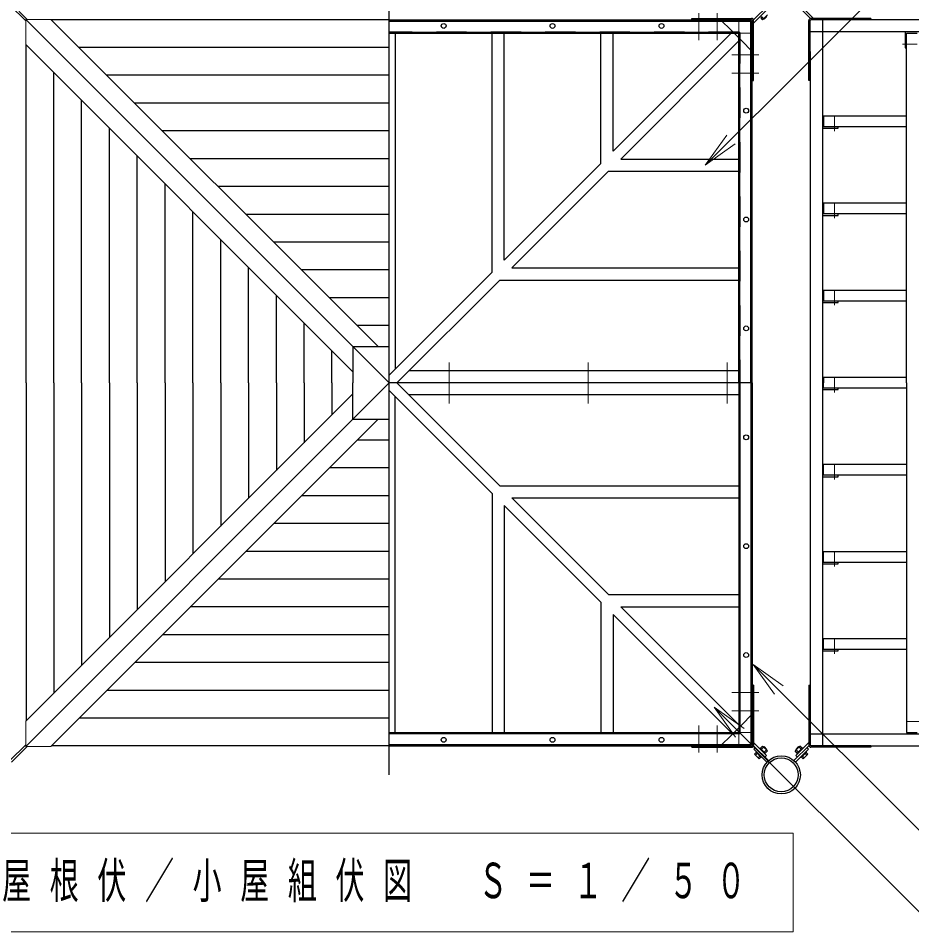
# Model space of a CAD drawing. Units: millimetres on the paper, scale 1:50. Extents: x -365 to 10, y -47 to 257.
# Drawn here: x -264 to -190.1, y 143.3 to 218.8 of the extents above; entities that cross this region are included whole.
import ezdxf

# ---------------------------------------------------------------- set-up
doc = ezdxf.new("R2010")
doc.units = ezdxf.units.MM
doc.linetypes.add('USER1', pattern=[4.5, 2.5, -2])
doc.linetypes.add('USER2', pattern=[6, 3, -1, 1, -1])
doc.layers.add('LY_1', color=7, linetype='Continuous', lineweight=25)
doc.styles.add('ＭＳ ゴシック', font='')
doc.styles.get('ＭＳ ゴシック').set_extended_font_data('MS Gothic')

msp = doc.modelspace()

# ---------------------------------------------------------------- linework, layer by layer
at = {"layer": 'LY_1'}
for p, q in [((-233.291, 156.314), (-233.291, 221.114)), ((-264.639, 219.935), (-263.338, 218.633)), ((-264.512, 220.062), (-263.21, 218.76)), ((-201.943, 219.934), (-203.171, 218.706)), ((-201.943, 219.934), (-203.171, 218.706)), ((-199.712, 220.062), (-198.483, 218.834)), ((-199.29, 219.894), (-198.229, 218.834)), ((-202.11, 219.513), (-203.171, 218.452)), ((-202.11, 219.513), (-203.171, 218.452)), ((-202.531, 219.001), (-202.311, 218.78)), ((-202.531, 219.001), (-202.311, 218.78)), ((-202.432, 218.732), (-202.036, 219.128)), ((-202.432, 218.732), (-202.036, 219.128)), ((-202.311, 218.78), (-202.084, 219.006)), ((-202.311, 218.78), (-202.084, 219.006)), ((-208.291, 218.834), (-203.351, 218.834)), ((-208.291, 218.714), (-208.291, 218.834)), ((-208.291, 218.714), (-208.291, 218.834)), ((-208.291, 218.834), (-203.351, 218.834)), ((-208.291, 218.714), (-203.351, 218.714)), ((-208.291, 218.714), (-203.351, 218.714)), ((-203.291, 213.714), (-203.291, 218.654)), ((-203.291, 213.714), (-203.291, 218.654)), ((-203.171, 213.714), (-203.171, 218.654)), ((-203.171, 213.714), (-203.171, 218.654)), ((-202.616, 218.916), (-202.432, 218.732)), ((-202.616, 218.916), (-202.432, 218.732)), ((-198.611, 213.714), (-198.611, 218.654)), ((-198.491, 213.714), (-198.491, 218.654)), ((-193.491, 218.834), (-198.431, 218.834)), ((-193.491, 218.714), (-198.431, 218.714)), ((-197.491, 218.714), (-197.491, 158.714)), ((-141.091, 218.714), (-195.891, 218.714)), ((-193.491, 218.834), (-193.491, 218.714)), ((-205.027, 217.614), (-214.791, 207.85)), ((-138.491, 217.714), (-198.491, 217.714)), ((-190.651, 217.714), (-190.651, 216.414)), ((-190.531, 217.614), (-189.651, 217.614)), ((-190.531, 188.714), (-190.531, 217.614)), ((-204.391, 216.977), (-214.154, 207.214)), ((-198.491, 216.114), (-198.491, 161.314)), ((-190.651, 216.414), (-190.531, 216.414)), ((-203.171, 213.714), (-203.291, 213.714)), ((-203.171, 213.714), (-203.291, 213.714)), ((-198.491, 213.714), (-198.611, 213.714)), ((-190.531, 210.754), (-197.391, 210.754)), ((-197.391, 210.754), (-197.391, 209.874)), ((-197.491, 209.754), (-196.191, 209.754)), ((-190.531, 209.874), (-197.391, 209.874)), ((-196.191, 209.754), (-196.191, 209.874)), ((-215.791, 206.85), (-223.791, 198.85)), ((-215.154, 206.214), (-223.154, 198.214)), ((-190.531, 203.554), (-197.391, 203.554)), ((-197.391, 203.554), (-197.391, 202.674)), ((-197.491, 202.554), (-196.191, 202.554)), ((-190.531, 202.674), (-197.391, 202.674)), ((-196.191, 202.554), (-196.191, 202.674)), ((-224.791, 197.85), (-233.291, 189.35)), ((-224.154, 197.214), (-232.654, 188.714)), ((-190.531, 196.354), (-197.391, 196.354)), ((-197.391, 196.354), (-197.391, 195.474)), ((-197.491, 195.354), (-196.191, 195.354)), ((-190.531, 195.474), (-197.391, 195.474)), ((-196.191, 195.354), (-196.191, 195.474)), ((-190.531, 189.154), (-197.391, 189.154)), ((-197.391, 189.154), (-197.391, 188.714)), ((-203.391, 188.714), (-233.291, 188.714)), ((-203.391, 188.714), (-233.291, 188.714)), ((-203.391, 188.714), (-233.291, 188.714)), ((-203.391, 188.714), (-233.291, 188.714)), ((-224.791, 179.577), (-233.291, 188.077)), ((-224.154, 180.214), (-232.654, 188.714)), ((-197.491, 188.154), (-196.191, 188.154)), ((-197.391, 188.274), (-197.391, 188.714)), ((-190.531, 188.274), (-197.391, 188.274)), ((-196.191, 188.154), (-196.191, 188.274)), ((-190.531, 188.714), (-190.531, 159.814)), ((-190.531, 181.954), (-197.391, 181.954)), ((-197.391, 181.074), (-197.391, 181.954)), ((-197.491, 180.954), (-196.191, 180.954)), ((-190.531, 181.074), (-197.391, 181.074)), ((-196.191, 180.954), (-196.191, 181.074)), ((-215.154, 171.214), (-223.154, 179.214)), ((-215.791, 170.577), (-223.791, 178.577)), ((-190.531, 174.754), (-197.391, 174.754)), ((-197.391, 173.874), (-197.391, 174.754)), ((-197.491, 173.754), (-196.191, 173.754)), ((-190.531, 173.874), (-197.391, 173.874)), ((-196.191, 173.754), (-196.191, 173.874)), ((-204.391, 160.45), (-214.154, 170.214)), ((-205.027, 159.814), (-214.791, 169.577)), ((-190.531, 167.554), (-197.391, 167.554)), ((-197.391, 166.674), (-197.391, 167.554)), ((-197.491, 166.554), (-196.191, 166.554)), ((-190.531, 166.674), (-197.391, 166.674)), ((-196.191, 166.554), (-196.191, 166.674)), ((-203.291, 163.714), (-203.291, 158.774)), ((-203.171, 163.714), (-203.291, 163.714)), ((-203.171, 163.714), (-203.291, 163.714)), ((-203.291, 163.714), (-203.291, 158.774)), ((-203.171, 163.714), (-203.171, 158.774)), ((-203.171, 163.714), (-203.171, 158.774)), ((-198.611, 163.714), (-198.491, 163.714)), ((-198.611, 163.714), (-198.611, 158.774)), ((-198.491, 163.714), (-198.491, 158.774)), ((-198.491, 159.714), (-138.491, 159.714)), ((-190.531, 159.814), (-189.651, 159.814)), ((-264.639, 157.493), (-263.338, 158.794)), ((-264.512, 157.365), (-263.21, 158.667)), ((-208.291, 158.714), (-203.351, 158.714)), ((-208.291, 158.714), (-208.291, 158.594)), ((-208.291, 158.714), (-208.291, 158.594)), ((-208.291, 158.714), (-203.351, 158.714)), ((-208.291, 158.594), (-203.351, 158.594)), ((-208.291, 158.594), (-203.351, 158.594)), ((-202.11, 157.915), (-203.171, 158.975)), ((-202.11, 157.915), (-203.171, 158.975)), ((-201.943, 157.493), (-203.171, 158.721)), ((-201.943, 157.493), (-203.171, 158.721)), ((-203.142, 158.438), (-203.015, 158.565)), ((-203.142, 158.438), (-203.015, 158.565)), ((-202.616, 158.511), (-202.432, 158.695)), ((-202.616, 158.511), (-202.432, 158.695)), ((-202.531, 158.427), (-202.311, 158.647)), ((-202.531, 158.426), (-202.311, 158.647)), ((-202.432, 158.695), (-202.036, 158.299)), ((-202.432, 158.695), (-202.036, 158.299)), ((-202.311, 158.647), (-202.084, 158.421)), ((-202.311, 158.647), (-202.084, 158.421)), ((-199.839, 157.493), (-198.611, 158.721)), ((-199.349, 158.695), (-199.745, 158.299)), ((-199.471, 158.647), (-199.697, 158.421)), ((-199.672, 157.915), (-198.611, 158.975)), ((-199.25, 158.426), (-199.471, 158.647)), ((-199.165, 158.511), (-199.349, 158.695)), ((-198.639, 158.438), (-198.767, 158.565)), ((-193.491, 158.714), (-198.431, 158.714)), ((-193.491, 158.594), (-198.431, 158.594)), ((-195.891, 158.714), (-141.091, 158.714)), ((-193.491, 158.714), (-193.491, 158.594)), ((-202.07, 157.365), (-203.142, 158.438)), ((-202.07, 157.365), (-203.142, 158.438)), ((-202.961, 158.166), (-203.103, 158.025)), ((-202.961, 158.166), (-203.103, 158.025)), ((-203.103, 158.025), (-202.707, 157.629)), ((-203.103, 158.025), (-202.707, 157.629)), ((-202.876, 158.081), (-203.018, 157.94)), ((-202.876, 158.081), (-203.018, 157.94)), ((-202.93, 158.226), (-202.975, 158.18)), ((-202.93, 158.226), (-202.975, 158.18)), ((-202.975, 158.18), (-202.551, 157.756)), ((-202.975, 158.18), (-202.551, 157.756)), ((-202.65, 157.855), (-202.792, 157.714)), ((-202.65, 157.855), (-202.792, 157.714)), ((-202.676, 158.48), (-202.63, 158.526)), ((-202.676, 158.48), (-202.63, 158.525)), ((-202.63, 158.526), (-202.206, 158.101)), ((-202.63, 158.525), (-202.206, 158.101)), ((-202.506, 157.801), (-202.551, 157.756)), ((-202.506, 157.801), (-202.551, 157.756)), ((-202.305, 158.2), (-202.084, 158.421)), ((-202.305, 158.2), (-202.084, 158.421)), ((-202.251, 158.056), (-202.206, 158.101)), ((-202.251, 158.056), (-202.206, 158.101)), ((-202.237, 157.787), (-202.11, 157.915)), ((-202.237, 157.787), (-202.11, 157.915)), ((-202.22, 158.115), (-202.036, 158.299)), ((-202.22, 158.115), (-202.036, 158.299)), ((-199.561, 158.115), (-199.745, 158.299)), ((-199.712, 157.365), (-198.639, 158.438)), ((-199.476, 158.2), (-199.697, 158.421)), ((-199.544, 157.787), (-199.672, 157.915)), ((-199.151, 158.525), (-199.575, 158.101)), ((-199.53, 158.056), (-199.575, 158.101)), ((-199.276, 157.801), (-199.23, 157.756)), ((-198.806, 158.18), (-199.23, 157.756)), ((-199.106, 158.48), (-199.151, 158.525)), ((-199.131, 157.855), (-198.99, 157.714)), ((-198.679, 158.025), (-199.075, 157.629)), ((-198.905, 158.081), (-198.764, 157.94)), ((-198.851, 158.226), (-198.806, 158.18)), ((-198.82, 158.166), (-198.679, 158.025)), ((-202.565, 157.77), (-202.707, 157.629)), ((-202.565, 157.77), (-202.707, 157.629)), ((-199.216, 157.77), (-199.075, 157.629))]:
    msp.add_line(p, q, dxfattribs=at)
at = {"layer": 'LY_1', "linetype": 'USER2', "lineweight": 13}
for p, q in [((-207.691, 219.268), (-207.691, 217.029)), ((-206.191, 219.268), (-206.191, 217.029)), ((-189.651, 216.714), (-190.877, 216.714)), ((-202.736, 215.814), (-204.975, 215.814)), ((-202.736, 214.314), (-204.975, 214.314)), ((-196.491, 210.754), (-196.491, 209.527)), ((-196.491, 203.554), (-196.491, 202.327)), ((-196.491, 196.354), (-196.491, 195.127)), ((-228.338, 188.714), (-228.338, 190.408)), ((-228.338, 188.714), (-228.338, 190.408)), ((-216.844, 188.714), (-216.844, 190.408)), ((-216.844, 188.714), (-216.844, 190.408)), ((-205.35, 188.714), (-205.35, 190.408)), ((-205.35, 188.714), (-205.35, 190.408)), ((-196.491, 189.154), (-196.491, 187.927)), ((-228.338, 188.714), (-228.338, 187.019)), ((-228.338, 188.714), (-228.338, 187.019)), ((-216.844, 188.714), (-216.844, 187.019)), ((-216.844, 188.714), (-216.844, 187.019)), ((-205.35, 188.714), (-205.35, 187.019)), ((-205.35, 188.714), (-205.35, 187.019)), ((-196.491, 181.954), (-196.491, 180.727)), ((-196.491, 174.754), (-196.491, 173.527)), ((-196.491, 167.554), (-196.491, 166.327)), ((-202.736, 163.114), (-204.975, 163.114)), ((-202.736, 161.614), (-204.975, 161.614)), ((-207.691, 158.159), (-207.691, 160.398)), ((-206.191, 158.159), (-206.191, 160.398)), ((-190.531, 160.714), (-189.305, 160.714))]:
    msp.add_line(p, q, dxfattribs=at)
at = {"layer": 'LY_1', "color": 131, "lineweight": 13}
for p, q in [((-263.338, 216.674), (-263.338, 218.76)), ((-263.338, 216.674), (-263.338, 218.76)), ((-261.252, 218.76), (-263.338, 218.76)), ((-263.338, 160.753), (-263.338, 158.667)), ((-261.252, 158.667), (-263.338, 158.667)), ((-261.252, 158.667), (-263.338, 158.667))]:
    msp.add_line(p, q, dxfattribs=at)
at = {"layer": 'LY_1', "color": 131}
for p, q in [((-236.291, 191.714), (-263.338, 218.76)), ((-236.291, 191.714), (-263.338, 218.76)), ((-236.291, 191.714), (-263.338, 218.76)), ((-234.205, 191.714), (-261.252, 218.76)), ((-232.791, 217.614), (-232.791, 189.85)), ((-224.791, 197.85), (-224.791, 217.614)), ((-223.791, 198.85), (-223.791, 217.614)), ((-215.791, 206.85), (-215.791, 217.614)), ((-214.791, 207.85), (-214.791, 217.614)), ((-236.291, 189.628), (-263.338, 216.674)), ((-236.291, 189.628), (-263.338, 216.674)), ((-214.154, 207.214), (-204.391, 207.214)), ((-215.154, 206.214), (-204.391, 206.214)), ((-223.154, 198.214), (-204.391, 198.214)), ((-224.154, 197.214), (-204.391, 197.214)), ((-236.291, 187.8), (-263.338, 160.753)), ((-232.791, 159.814), (-232.791, 187.577)), ((-236.291, 185.714), (-263.338, 158.667)), ((-236.291, 185.714), (-263.338, 158.667)), ((-236.291, 185.714), (-263.338, 158.667)), ((-234.205, 185.714), (-261.252, 158.667)), ((-234.205, 185.714), (-261.252, 158.667)), ((-224.154, 180.214), (-204.391, 180.214)), ((-224.791, 179.577), (-224.791, 159.814)), ((-223.154, 179.214), (-204.391, 179.214)), ((-223.791, 178.577), (-223.791, 159.814)), ((-215.154, 171.214), (-204.391, 171.214)), ((-215.791, 170.577), (-215.791, 159.814)), ((-214.154, 170.214), (-204.391, 170.214)), ((-214.791, 169.577), (-214.791, 159.814))]:
    msp.add_line(p, q, dxfattribs=at)
at = {"layer": 'LY_1', "color": 4}
for p, q in [((-233.291, 218.714), (-261.205, 218.714)), ((-233.291, 218.714), (-204.391, 218.714)), ((-204.391, 218.714), (-204.391, 218.614)), ((-203.291, 217.614), (-203.391, 217.614)), ((-203.291, 188.714), (-203.291, 217.614)), ((-263.291, 188.714), (-263.291, 216.628)), ((-263.291, 188.714), (-263.291, 216.628)), ((-263.291, 188.714), (-263.291, 160.8)), ((-203.291, 188.714), (-203.291, 159.814)), ((-203.291, 159.814), (-203.391, 159.814)), ((-233.291, 158.714), (-261.205, 158.714)), ((-233.291, 158.714), (-261.205, 158.714)), ((-233.291, 158.714), (-204.391, 158.714)), ((-204.391, 158.714), (-204.391, 158.814))]:
    msp.add_line(p, q, dxfattribs=at)
at = {"layer": 'LY_1', "color": 40}
for p, q in [((-233.291, 218.614), (-203.391, 218.614)), ((-203.391, 188.714), (-203.391, 218.614)), ((-233.291, 217.694), (-204.311, 217.694)), ((-233.291, 217.614), (-204.391, 217.614)), ((-204.391, 188.714), (-204.391, 217.614)), ((-204.311, 188.714), (-204.311, 217.694)), ((-204.391, 188.714), (-204.391, 159.814)), ((-204.311, 188.714), (-204.311, 159.734)), ((-203.391, 188.714), (-203.391, 158.814)), ((-233.291, 159.814), (-204.391, 159.814)), ((-233.291, 159.734), (-204.311, 159.734)), ((-233.291, 158.814), (-203.391, 158.814))]:
    msp.add_line(p, q, dxfattribs=at)
at = {"layer": 'LY_1', "color": 2}
for p, q in [((-208.291, 218.834), (-208.291, 218.714)), ((-208.291, 218.834), (-203.351, 218.834)), ((-208.291, 218.714), (-203.291, 218.714)), ((-203.291, 213.714), (-203.291, 218.714)), ((-203.171, 213.714), (-203.171, 218.654)), ((-204.291, 217.114), (-204.891, 217.714)), ((-203.291, 213.714), (-203.171, 213.714)), ((-233.291, 188.714), (-236.291, 191.714)), ((-236.291, 191.714), (-236.291, 188.714)), ((-233.291, 188.714), (-236.291, 191.714)), ((-236.291, 191.714), (-236.291, 188.714)), ((-233.291, 188.714), (-236.291, 191.714)), ((-236.291, 191.714), (-233.291, 191.714)), ((-233.291, 188.714), (-236.291, 185.714)), ((-233.291, 188.714), (-236.291, 185.714)), ((-236.291, 185.714), (-236.291, 188.714)), ((-233.291, 188.714), (-236.291, 185.714)), ((-236.291, 185.714), (-233.291, 185.714)), ((-236.291, 185.714), (-233.291, 185.714)), ((-203.291, 163.714), (-203.171, 163.714)), ((-203.291, 163.714), (-203.291, 158.714)), ((-203.171, 163.714), (-203.171, 158.774)), ((-204.291, 160.314), (-204.891, 159.714)), ((-208.291, 158.594), (-208.291, 158.714)), ((-208.291, 158.714), (-203.291, 158.714)), ((-208.291, 158.594), (-203.351, 158.594))]:
    msp.add_line(p, q, dxfattribs=at)
at = {"layer": 'LY_1', "color": 2, "linetype": 'USER1', "lineweight": 13}
for p, q in [((-204.891, 217.714), (-206.011, 218.834)), ((-203.171, 215.994), (-204.291, 217.114)), ((-203.171, 161.434), (-204.291, 160.314)), ((-204.891, 159.714), (-206.011, 158.594))]:
    msp.add_line(p, q, dxfattribs=at)
at = {"layer": 'LY_1', "color": 4, "linetype": 'USER1', "lineweight": 13}
for p, q in [((-204.391, 218.614), (-204.391, 217.714)), ((-204.391, 217.714), (-233.291, 217.714)), ((-203.391, 217.614), (-204.291, 217.614)), ((-204.291, 217.614), (-204.291, 188.714)), ((-204.291, 159.814), (-204.291, 188.714)), ((-204.391, 159.714), (-233.291, 159.714)), ((-204.391, 158.814), (-204.391, 159.714)), ((-203.391, 159.814), (-204.291, 159.814))]:
    msp.add_line(p, q, dxfattribs=at)
at = {"layer": 'LY_1', "color": 12}
for p, q in [((-233.291, 216.434), (-258.925, 216.434)), ((-261.011, 188.714), (-261.011, 214.348)), ((-261.011, 188.714), (-261.011, 214.348)), ((-233.291, 214.135), (-256.627, 214.135)), ((-258.713, 188.714), (-258.713, 212.049)), ((-258.713, 188.714), (-258.713, 212.049)), ((-233.291, 211.837), (-254.328, 211.837)), ((-256.414, 188.714), (-256.414, 209.751)), ((-256.414, 188.714), (-256.414, 209.751)), ((-233.291, 209.538), (-252.029, 209.538)), ((-254.115, 188.714), (-254.115, 207.452)), ((-254.115, 188.714), (-254.115, 207.452)), ((-233.291, 207.239), (-249.73, 207.239)), ((-251.816, 188.714), (-251.816, 205.153)), ((-251.816, 188.714), (-251.816, 205.153)), ((-233.291, 204.94), (-247.431, 204.94)), ((-249.517, 188.714), (-249.517, 202.854)), ((-249.517, 188.714), (-249.517, 202.854)), ((-233.291, 202.641), (-245.133, 202.641)), ((-247.219, 188.714), (-247.219, 200.556)), ((-247.219, 188.714), (-247.219, 200.556)), ((-233.291, 200.343), (-242.834, 200.343)), ((-244.92, 188.714), (-244.92, 198.257)), ((-244.92, 188.714), (-244.92, 198.257)), ((-233.291, 198.044), (-240.535, 198.044)), ((-242.621, 188.714), (-242.621, 195.958)), ((-242.621, 188.714), (-242.621, 195.958)), ((-233.291, 195.745), (-238.236, 195.745)), ((-240.322, 188.714), (-240.322, 193.659)), ((-240.322, 188.714), (-240.322, 193.659)), ((-233.291, 193.446), (-235.938, 193.446)), ((-238.024, 188.714), (-238.024, 191.36)), ((-238.024, 188.714), (-238.024, 191.36)), ((-261.011, 188.714), (-261.011, 163.079)), ((-258.713, 188.714), (-258.713, 165.378)), ((-256.414, 188.714), (-256.414, 167.677)), ((-254.115, 188.714), (-254.115, 169.975)), ((-251.816, 188.714), (-251.816, 172.274)), ((-249.517, 188.714), (-249.517, 174.573)), ((-247.219, 188.714), (-247.219, 176.872)), ((-244.92, 188.714), (-244.92, 179.17)), ((-242.621, 188.714), (-242.621, 181.469)), ((-240.322, 188.714), (-240.322, 183.768)), ((-238.024, 188.714), (-238.024, 186.067)), ((-233.291, 183.981), (-235.938, 183.981)), ((-233.291, 183.981), (-235.938, 183.981)), ((-233.291, 181.682), (-238.236, 181.682)), ((-233.291, 181.682), (-238.236, 181.682)), ((-233.291, 179.383), (-240.535, 179.383)), ((-233.291, 179.383), (-240.535, 179.383)), ((-233.291, 177.084), (-242.834, 177.084)), ((-233.291, 177.084), (-242.834, 177.084)), ((-233.291, 174.786), (-245.133, 174.786)), ((-233.291, 174.786), (-245.133, 174.786)), ((-233.291, 172.487), (-247.431, 172.487)), ((-233.291, 172.487), (-247.431, 172.487)), ((-233.291, 170.188), (-249.73, 170.188)), ((-233.291, 170.188), (-249.73, 170.188)), ((-233.291, 167.889), (-252.029, 167.889)), ((-233.291, 167.889), (-252.029, 167.889)), ((-233.291, 165.591), (-254.328, 165.591)), ((-233.291, 165.591), (-254.328, 165.591)), ((-233.291, 163.292), (-256.627, 163.292)), ((-233.291, 163.292), (-256.627, 163.292)), ((-233.291, 160.993), (-258.925, 160.993)), ((-233.291, 160.993), (-258.925, 160.993))]:
    msp.add_line(p, q, dxfattribs=at)
at = {"layer": 'LY_1', "lineweight": 13}
for p, q in [((-207.166, 206.704), (-205.398, 209.179)), ((-207.166, 206.704), (-205.044, 208.825)), ((-204.691, 208.472), (-207.166, 206.704)), ((-233.291, 189.35), (-233.291, 188.714)), ((-233.291, 188.077), (-233.291, 188.714)), ((-203.21, 165.445), (-201.087, 163.325)), ((-203.21, 165.445), (-200.734, 163.679)), ((-201.44, 162.972), (-203.21, 165.445)), ((-206.438, 161.917), (-204.317, 159.796)), ((-206.438, 161.917), (-203.963, 160.149)), ((-204.67, 159.442), (-206.438, 161.917)), ((-199.891, 151.481), (-266.691, 151.481)), ((-199.891, 143.348), (-199.891, 151.481)), ((-266.691, 143.348), (-199.891, 143.348))]:
    msp.add_line(p, q, dxfattribs=at)
at = {"layer": 'LY_1', "color": 1}
for p, q in [((-204.391, 189.714), (-231.654, 189.714)), ((-204.391, 187.714), (-231.654, 187.714))]:
    msp.add_line(p, q, dxfattribs=at)
at = {"layer": 'LY_1', "lineweight": 13}
for points in [[(-207.166, 206.704), (-189.994, 223.873), (-147.774, 223.873)], [(-203.21, 165.445), (-188.667, 150.923), (-143.385, 150.923)], [(-206.438, 161.917), (-189.033, 144.512), (-146.623, 144.512)]]:
    msp.add_lwpolyline(points, dxfattribs=at)
at = {"layer": 'LY_1'}
for centre, radius in [((-228.791, 218.214), 0.2), ((-219.791, 218.214), 0.2), ((-210.791, 218.214), 0.2), ((-203.791, 211.214), 0.2), ((-203.791, 202.214), 0.2), ((-203.791, 193.214), 0.2), ((-203.791, 184.214), 0.2), ((-203.791, 175.214), 0.2), ((-203.791, 166.214), 0.2), ((-228.791, 159.214), 0.2), ((-219.791, 159.214), 0.2), ((-210.791, 159.214), 0.2), ((-200.891, 156.314), 1.58), ((-200.891, 156.314), 1.58), ((-200.891, 156.314), 1.58), ((-200.891, 156.314), 1.398), ((-200.891, 156.314), 1.398), ((-200.891, 156.314), 1.398)]:
    msp.add_circle(centre, radius, dxfattribs=at)
at = {"layer": 'LY_1', "color": 2}
for centre, start, end in [((-203.351, 218.654), 0, 90), ((-203.351, 158.774), 270, 0)]:
    msp.add_arc(centre, 0.18, start, end, dxfattribs=at)
at = {"layer": 'LY_1'}
for centre, radius, start, end in [((-203.351, 218.654), 0.18, 0, 90), ((-203.351, 218.654), 0.18, 0, 90), ((-203.351, 218.654), 0.06, 0, 90), ((-203.351, 218.654), 0.06, 0, 90), ((-198.431, 218.654), 0.18, 90, 180), ((-198.431, 218.654), 0.06, 90, 180), ((-203.351, 158.774), 0.18, 270, 0), ((-203.351, 158.774), 0.06, 270, 0), ((-203.351, 158.774), 0.06, 270, 0), ((-203.351, 158.774), 0.18, 270, 0), ((-198.431, 158.774), 0.18, 180, 270), ((-198.431, 158.774), 0.06, 180, 270)]:
    msp.add_arc(centre, radius, start, end, dxfattribs=at)

# ---------------------------------------------------------------- texts
at = {"layer": 'LY_1', "insert": (-265.291, 147.414), "char_height": 2.933, "attachment_point": 4, "style": 'ＭＳ ゴシック'}
msp.add_mtext('\\T1.64;\\W0.6;屋根伏／小屋組伏図\u3000Ｓ＝１／５０', dxfattribs=at)

doc.saveas('drawing.dxf')
